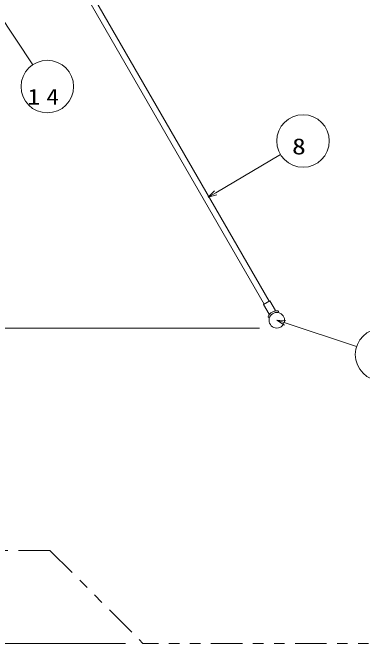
# Model space of a CAD drawing. Units: millimetres on the paper. Extents: x 0 to 420, y -594 to 297.
# Drawn here: x 148.8 to 182, y 93.9 to 153.9 of the extents above; entities that cross this region are included whole.
import ezdxf
from ezdxf.enums import TextEntityAlignment as Align

# ---------------------------------------------------------------- set-up
doc = ezdxf.new("R2010")
doc.units = ezdxf.units.MM
doc.linetypes.add('USER3', pattern=[8, 3, -1, 1, -1, 1, -1])
for name, color, linetype, lineweight in [('0_2', 7, 'Continuous', 13), ('2D', 7, 'Continuous', 13), ('2D_DIMENSION', 7, 'Continuous', 13), ('2D_OUTLINE', 7, 'USER3', 13)]:
    doc.layers.add(name, color=color, linetype=linetype, lineweight=lineweight)
doc.styles.add('ＭＳ ゴシック', font='')
doc.styles.get('ＭＳ ゴシック').set_extended_font_data('MS Gothic')

msp = doc.modelspace()

# ---------------------------------------------------------------- linework, layer by layer
at = {"layer": '0_2'}
for p, q in [((172.634, 126.077), (173.243, 126.429)), ((173.159, 125.169), (172.634, 126.077)), ((173.768, 125.52), (173.243, 126.429)), ((173.642, 125.448), (173.768, 125.52)), ((174.037, 125.321), (174.047, 125.415)), ((173.196, 124.836), (173.11, 124.875)), ((173.159, 125.169), (173.285, 125.242))]:
    msp.add_line(p, q, dxfattribs=at)
for centre, radius, start, end in [((173.897, 124.594), 0.891, 83.65034, 156.34966), ((173.989, 125.421), 0.0583, 353.99097, 83.65034), ((173.134, 124.928), 0.0583, 156.34966, 246.00903)]:
    msp.add_arc(centre, radius, start, end, dxfattribs=at)
at = {"layer": '2D'}
for p, q in [((154.341, 157.899), (172.693, 126.111)), ((154.832, 158.183), (173.184, 126.395)), ((150.677, 148.905), (146.709, 154.864)), ((174.242, 140.373), (168.082, 136.724)), ((167.969, 136.916), (167.365, 136.3)), ((168.082, 136.724), (167.365, 136.3)), ((167.365, 136.3), (168.196, 136.532)), ((173.897, 124.594), (174.619, 124.122)), ((174.758, 124.547), (173.897, 124.594)), ((174.688, 124.334), (173.897, 124.594)), ((181.491, 122.104), (174.688, 124.334))]:
    msp.add_line(p, q, dxfattribs=at)
for centre, radius in [((152.063, 146.824), 2.5), ((176.393, 141.647), 2.5), ((173.897, 124.594), 0.742), ((183.867, 121.325), 2.5)]:
    msp.add_circle(centre, radius, dxfattribs=at)
at = {"layer": '2D_DIMENSION'}
for p, q in [((172.243, 123.829), (50.04, 123.829)), ((172.243, 123.829), (50.04, 123.829)), ((159.496, 93.852), (42.294, 93.852)), ((159.496, 93.852), (50.04, 93.852))]:
    msp.add_line(p, q, dxfattribs=at)
at = {"layer": '2D_OUTLINE'}
for p, q in [((152.312, 102.703), (115.212, 102.703)), ((152.312, 102.703), (161.163, 93.852)), ((186.63, 93.852), (161.163, 93.852))]:
    msp.add_line(p, q, dxfattribs=at)

# ---------------------------------------------------------------- texts
at = {"layer": '2D', "style": 'ＭＳ ゴシック', "width": 1.25}
msp.add_text('8', height=1.527, dxfattribs=at).set_placement((175.351, 139.911), align=Align.BOTTOM_LEFT)
at = {"layer": '2D', "insert": (150.178, 145.088), "char_height": 1.527, "attachment_point": 7, "style": 'ＭＳ ゴシック'}
msp.add_mtext('\\T1.5;\\W1.15;14', dxfattribs=at)

doc.saveas('drawing.dxf')
